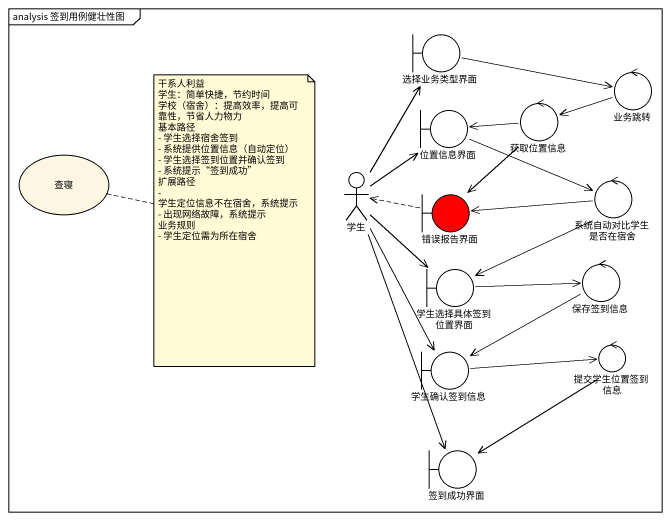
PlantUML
@startuml
mainframe analysis 签到用例健壮性图
boundary 选择业务类型界面
control 业务跳转
boundary 位置信息界面
control 获取位置信息
usecase 查寝
actor 学生
boundary 错误报告界面 #FF0000
control 系统自动对比学生是否在宿舍
boundary 学生选择具体签到位置界面
control 保存签到信息
boundary 学生确认签到信息
control 提交学生位置签到信息
boundary 签到成功界面
选择业务类型界面 -right-> 业务跳转
业务跳转 -left-> 获取位置信息
位置信息界面 -right-> 系统自动对比学生是否在宿舍
获取位置信息 -left-> 位置信息界面
获取位置信息 --> 错误报告界面
学生 -up-> 选择业务类型界面
学生 -up-> 位置信息界面
学生 --> 学生选择具体签到位置界面
学生 --> 学生确认签到信息
学生 --> 签到成功界面
错误报告界面 .left.> 学生
系统自动对比学生是否在宿舍 -left-> 错误报告界面
系统自动对比学生是否在宿舍 -left-> 学生选择具体签到位置界面
学生选择具体签到位置界面 -right-> 保存签到信息
保存签到信息 -left-> 学生确认签到信息
学生确认签到信息 -right-> 提交学生位置签到信息
提交学生位置签到信息 --> 签到成功界面
note right of 查寝
  干系人利益
  学生：简单快捷，节约时间
  学校（宿舍）：提高效率，提高可靠性，节省人力物力
  基本路径
  - 学生选择宿舍签到
  - 系统提供位置信息（自动定位）
  - 学生选择签到位置并确认签到
  - 系统提示“签到成功”
  扩展路径
  - 学生定位信息不在宿舍，系统提示
  - 出现网络故障，系统提示
  业务规则
  - 学生定位需为所在宿舍
end note
@enduml
